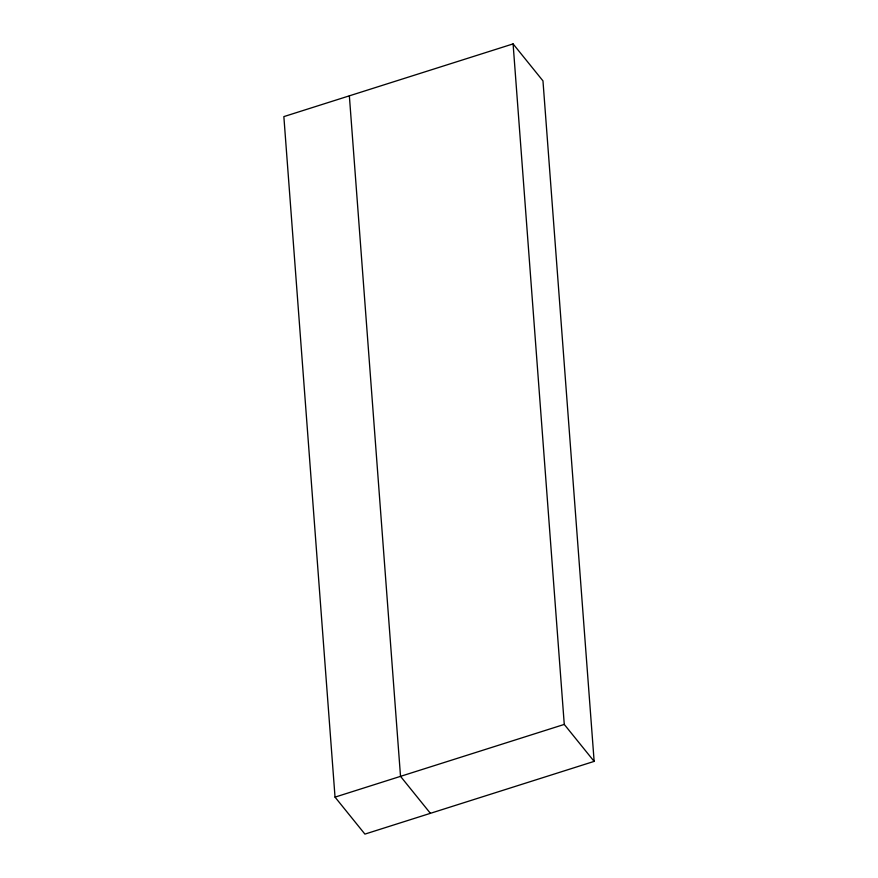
<?xml version="1.0" encoding="UTF-8"?>
<svg xmlns="http://www.w3.org/2000/svg" width="878" height="878" viewBox="0 0 878 878"><rect width="100%" height="100%" fill="white"/><g stroke="black" fill="none" stroke-linecap="round" stroke-linejoin="round"><path stroke-width="1.32" d="M513.092 43.9L283.857 116.609L335.034 797.125L364.908 834.1L594.143 761.391L542.966 80.875L513.092 43.9L564.269 724.416L594.143 761.391M335.034 797.125L564.269 724.416M430.396 813.324L400.522 776.35L349.356 95.834"/></g></svg>
